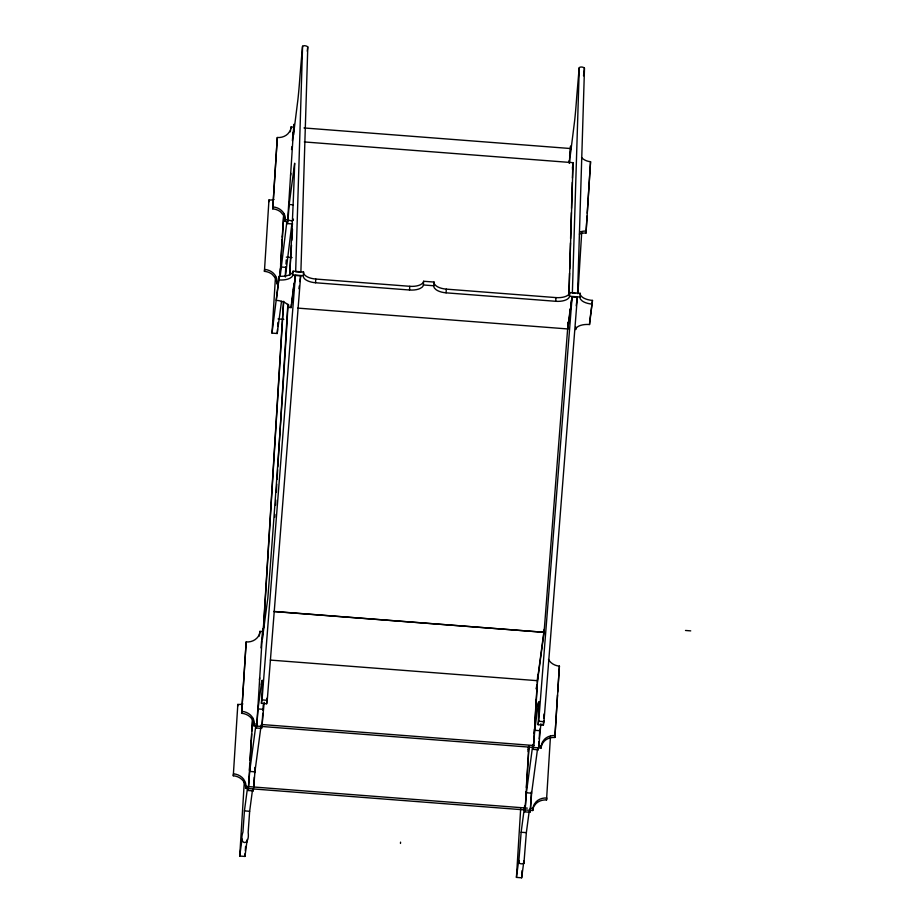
<?xml version="1.0" encoding="UTF-8"?>
<svg xmlns="http://www.w3.org/2000/svg" width="924" height="924" viewBox="0 0 924 924"><rect width="100%" height="100%" fill="white"/><g stroke="black" fill="none" stroke-linecap="round" stroke-linejoin="round"><path stroke-width="1.39" d="M524.878 806.282L524.682 811.85L529.902 812.254L530.157 810.313M256.814 724.982L262.647 630.307L262.82 628.724L262.312 639.512L267.821 598.221A492.434 14.426 -85.6 0 0 288.022 304.908M533.217 744.097L533.125 746.176M300.877 272.176L307.773 47.401C308.35 45.83 301.836 44.664 302.552 46.997L295.657 271.772L299.572 272.072M567.844 327.985L568.017 322.21M568.907 293.382L569.519 273.192M569.658 268.872L570.454 242.92M570.582 238.588L571.379 212.636M571.506 208.316L572.303 182.363M572.441 178.043L572.788 166.505L572.418 169.311M568.156 322.268L544.063 632.397L537.271 682.64M568.999 294.952L573.053 162.682L572.464 167.729M577.581 293.532L584.476 68.757C585.1 66.886 578.539 66.089 579.256 68.353L572.36 293.127L574.971 293.335M247.158 840.621L247.216 839.489M532.767 810.521L533.033 808.581A13.098 11.585 7.6 0 1 534.303 804.226L536.163 801.743A13.098 11.585 7.6 0 1 546.8 798.013L546.534 799.953A13.098 11.585 7.6 0 0 535.908 803.684L534.037 806.167A13.098 11.585 7.6 0 0 532.767 810.521L245.622 788.345A13.098 11.585 7.6 0 0 244.906 783.841L243.358 781.092A13.098 11.585 7.6 0 0 233.287 775.767L237.826 704.423A13.098 11.585 7.6 0 0 242.885 703.926M264.426 271.356L264.68 269.415A13.098 11.585 7.6 0 1 274.751 274.74L275.629 276.068A13.098 11.585 7.6 0 1 277.015 281.993L276.761 283.922A13.098 11.585 7.6 0 0 275.364 278.008L272.222 274.359A13.098 11.585 7.6 0 0 264.426 271.356L268.965 200A13.098 11.585 7.6 0 0 274.012 199.503M548.475 659.459L549.341 660.799A13.098 11.585 7.6 0 0 559.413 666.123L554.874 737.467A13.098 11.585 7.6 0 0 544.236 741.198L542.376 743.681A13.098 11.585 7.6 0 0 541.106 748.036L253.961 725.871A13.098 11.585 7.6 0 0 253.245 721.367L251.698 718.618A13.098 11.585 7.6 0 0 241.626 713.293L246.165 641.937A13.098 11.585 7.6 0 0 256.803 638.207L257.831 637.029A13.098 11.585 7.6 0 0 259.933 631.369L262.543 631.577M287.711 221.645L285.1 221.448A13.098 11.585 7.6 0 0 283.703 215.523L280.561 211.873A13.098 11.585 7.6 0 0 272.753 208.87L277.304 137.514A13.098 11.585 7.6 0 0 287.93 133.784L289.801 131.3A13.098 11.585 7.6 0 0 291.072 126.958L293.936 127.177M241.626 713.293L246.165 641.937M272.753 208.87L277.304 137.514M247.02 840.898L244.952 856.433L239.732 856.04L244.363 780.872M281.508 301.374L277.223 333.506L272.002 333.102L275.502 276.38M272.002 333.102L279.233 276.23A13.098 6.098 3.5 0 0 289.905 274.659L291.788 273.423A13.098 6.098 3.5 0 0 293.093 271.182L303.534 271.991A13.098 6.098 3.5 0 0 315.777 279.048L409.759 286.301A13.098 6.098 3.5 0 0 420.42 284.742L422.314 283.495A13.098 6.098 3.5 0 0 423.619 281.266L434.061 282.063A13.098 6.098 3.5 0 0 434.742 284.465L436.267 285.955A13.098 6.098 3.5 0 0 446.304 289.131L555.936 297.597A13.098 6.098 3.5 0 0 569.796 292.55L580.237 293.347A13.098 6.098 3.5 0 0 580.919 295.749L582.443 297.251A13.098 6.098 3.5 0 0 592.48 300.416L589.535 324.52A13.098 6.098 3.5 0 0 578.863 326.08L577.823 326.669A13.098 6.098 3.5 0 0 575.675 329.568L575.825 327.096M253.453 788.957L253.199 790.886L247.978 790.482L248.129 788.022M248.672 781.542L248.926 777.327M249.365 770.316L249.792 763.305M249.965 760.498L251.617 733.852M251.79 731.057L252.483 719.831M280.064 272.915L280.318 268.699M280.584 264.495L282.143 239.258M282.317 236.452L283.61 215.419M252.737 717.902L248.475 787.467L249.699 771.413L255.729 726.206M279.972 276.576L283.864 213.479M244.952 856.433L245.126 853.568M245.31 850.704L245.576 846.396M277.223 333.506L277.477 329.337M277.65 326.565L277.916 322.395M261.792 726.472L261.538 728.412L256.318 728.008L256.468 725.536M292.665 223.989L287.445 223.585L287.595 221.113M293.081 132.259L292.411 140.725M253.199 790.886L253.349 788.426M263.34 628.747L283.529 301.767M254.319 777.199L253.696 787.872L254.92 771.817L261.134 725.19M254.585 772.995L254.932 767.382M263.513 628.251L283.691 301.27M285.204 276.784L285.816 266.863M285.99 264.079L286.244 259.921M261.434 703.349L262 699.11L262 699.872L267.232 700.311L267.221 699.514L266.655 703.753L261.434 703.349L262.231 687.779A23.574 0.693 -85.6 0 0 261.781 682.848L261.515 684.776L261.746 681.08L258.027 708.927L256.849 724.855M261.538 728.412L261.688 725.941M262.751 713.316L262.035 725.386L264.183 702.367M262.924 710.51L263.259 704.896M274.705 517.29L274.878 514.414M275.583 505.266L275.768 500M276.392 492.307L276.75 484.164M277.188 479.337L277.639 469.75M277.812 466.874L287.861 304.112M291.51 245.056L289.639 275.294A492.434 14.426 -85.6 0 0 294.675 163.225L289.166 204.504L287.965 220.559M291.949 240.228L292.481 229.21M267.244 700.311L300.647 275.872L295.426 275.468L291.141 307.6L288.531 307.392L288.681 304.932M279.002 279.937A13.098 6.098 3.5 0 0 289.674 278.367L291.568 277.131A13.098 6.098 3.5 0 0 292.862 274.89L293.093 271.182M266.655 703.753L266.99 698.197M291.141 307.6L291.372 303.892M293.405 289.928L293.555 287.468M423.619 281.266L423.388 284.962A13.098 6.098 3.5 0 1 422.083 287.202L420.201 288.438A13.098 6.098 3.5 0 1 409.528 290.009L315.546 282.756A13.098 6.098 3.5 0 1 303.303 275.687L303.534 271.991M315.546 282.756L315.777 279.048M409.528 290.009L409.759 286.301M592.261 304.112A13.098 6.098 3.5 0 1 582.212 300.947L580.699 299.445A13.098 6.098 3.5 0 1 580.006 297.054L569.565 296.246A13.098 6.098 3.5 0 1 555.705 301.293L446.073 292.827A13.098 6.098 3.5 0 1 436.036 289.662L434.511 288.161A13.098 6.098 3.5 0 1 433.83 285.77L434.061 282.063M400.473 843.439L400.566 842.134M446.073 292.827L446.304 289.131M516.435 877.396L518.699 860.44C516.608 864.529 525.825 865.245 523.92 860.845L521.656 877.8L516.435 877.396L520.686 808.535M555.705 301.293L555.936 297.597M525.202 805.705L524.682 811.85M525.802 795.887L526.068 791.683M526.322 787.479L528.851 746.546M529.025 746.038L525.178 808.823L526.403 792.769L532.802 744.744M521.656 877.8L522.095 870.593M538.496 747.828L538.242 749.768L533.021 749.364L533.171 746.904M569.634 156.098L569.865 152.391M534.141 733.402L534.407 729.198M534.661 724.994L537.191 684.06M537.756 674.774L537.422 680.33L544.236 629.279M569.346 163.074L569.946 153.257M537.676 678.389L537.849 675.617M569.519 162.543L570.593 146.027L570.154 156.456L574.358 122.961A23.574 0.693 -85.6 0 0 576.703 97.032L579.209 67.602M529.902 812.254L530.053 809.782M531.462 791.545L530.399 809.228L531.623 793.173L537.468 749.387M538.138 724.716L538.704 720.477L538.704 721.24L543.936 721.679L543.924 720.882L543.358 725.121L538.138 724.716L538.935 709.135A23.574 0.693 -85.6 0 0 538.484 704.204L538.218 706.144L538.449 702.436L534.73 730.295L533.518 746.349L537.537 680.699L270.362 660.082M538.242 749.768L538.392 747.308M539.015 741.683L538.738 746.754L540.887 723.735M539.189 738.888L539.801 729.071M569.565 296.246L569.796 292.55M543.358 725.121L543.612 720.951M543.786 718.179L544.04 714.009M297.794 308.108L567.844 328.956L568.433 322.522M570.039 312.531L570.258 308.824L568.803 319.785M546.534 799.953L550.473 736.209M577.927 293.601L581.739 231.855M580.006 297.054L580.237 293.347M554.874 737.467L557.495 694.975M557.669 692.145L559.413 666.123M579.383 234.095A13.098 11.585 7.6 0 1 586.012 233.056L587.052 216.054M587.237 213.225L590.552 161.7A13.098 11.585 7.6 0 1 581.531 157.6M586.012 233.056L590.552 161.7M589.535 324.52L589.766 320.813M261.584 641.117L261.018 647.886M280.168 276.392L286.856 221.783M247.586 787.213L244.433 810.879L242.943 831.993C238.311 845.726 250.069 846.199 248.163 832.397L249.653 811.284L252.437 790.401M285.389 276.796L291.892 223.596M524.659 805.786L521.136 832.247L518.687 862.993M529.14 811.757L526.357 832.651L523.908 863.397M295.426 275.468L262.046 699.861M543.947 721.667L577.35 297.239L572.129 296.835L538.715 721.274M569.253 160.476L569.045 162.843M307.242 51.178L307.761 46.639M293.382 219.115L293.255 220.443M584.199 69.681L583.529 75.826M584.303 68.792L584.465 68.006M268.711 201.929L268.965 200M290.806 128.886L291.072 126.958M291.522 149.538L291.892 146.72M282.224 237.849L282.478 235.909M290.563 175.375L290.817 173.435M285.1 221.448L285.354 219.508A13.098 11.585 7.6 0 0 283.957 213.594L283.091 212.254A13.098 11.585 7.6 0 0 273.019 206.93M279.233 276.23L276.288 300.335A13.098 6.098 3.5 0 1 286.325 303.499L287.179 304.227A13.098 6.098 3.5 0 1 288.531 307.392M287.445 223.585L293.774 125.895L293.947 124.301L293.451 135.089L297.655 101.605A23.574 0.693 -85.6 0 0 300 75.664L302.506 46.246M237.572 706.352L237.826 704.423M291.545 302.529L294.132 283.183M294.698 278.909L295.079 276.045M233.287 775.767L233.553 773.838A13.098 11.585 7.6 0 1 243.624 779.163L245.16 781.912A13.098 11.585 7.6 0 1 245.888 786.405L245.622 788.345M298.937 288.715L299.318 285.863M299.884 281.577L300.647 275.872M259.933 631.369L259.679 633.31A13.098 11.585 7.6 0 1 259.043 636.266M251.097 742.272L251.351 740.332M259.425 679.787L259.69 677.858M253.961 725.871L254.227 723.931A13.098 11.585 7.6 0 0 253.499 719.426L251.963 716.678A13.098 11.585 7.6 0 0 241.88 711.353M247.978 790.482L248.233 788.553M256.318 728.008L256.572 726.068M239.732 856.04L241.996 839.084L241.938 841.521M570.639 305.971L571.402 300.265M567.844 328.956L572.129 296.835M576.206 305.798L577.35 297.239M528.147 749.849L528.516 747.031M536.29 688.773L536.856 684.557M528.066 751.662L528.632 747.401M536.405 689.131L536.983 684.869M527.8 763.64L528.054 761.699M536.139 701.154L536.394 699.214M589.939 319.45L592.48 300.416M533.021 749.364L533.275 747.435M541.106 748.036L541.372 746.095A13.098 11.585 7.6 0 1 542.631 741.741L544.502 739.258A13.098 11.585 7.6 0 1 555.139 735.539M303.984 127.951L571.032 148.568M304.319 141.938L573.18 162.693M289.166 204.504L293.081 204.805M285.354 219.508L291.868 220.882M286.29 257.126L292.042 257.577M280.827 266.99L286.047 267.394M292.862 274.89L303.303 275.687M423.388 284.962L433.83 285.77M278.043 318.919L283.795 319.358M685.493 630.468L690.713 630.873M273.816 611.434L544.12 632.305L273.885 611.538M258.027 708.927L263.248 709.332M534.73 730.295L539.951 730.699M254.227 723.931L257.091 724.15M261.4 724.485L534.188 745.541M538.496 745.876L541.372 746.095M249.699 771.413L254.92 771.817M526.403 792.769L531.623 793.173M245.888 786.405L527.292 808.13M530.157 808.361L533.033 808.581M244.433 810.879L249.653 811.284M521.136 832.247L526.357 832.651M247.158 841.926L247.147 841.441M579.648 232.167A13.098 11.585 7.6 0 1 586.266 231.115M290.598 130.388A13.098 11.585 7.6 0 1 290.182 131.855"/></g></svg>
